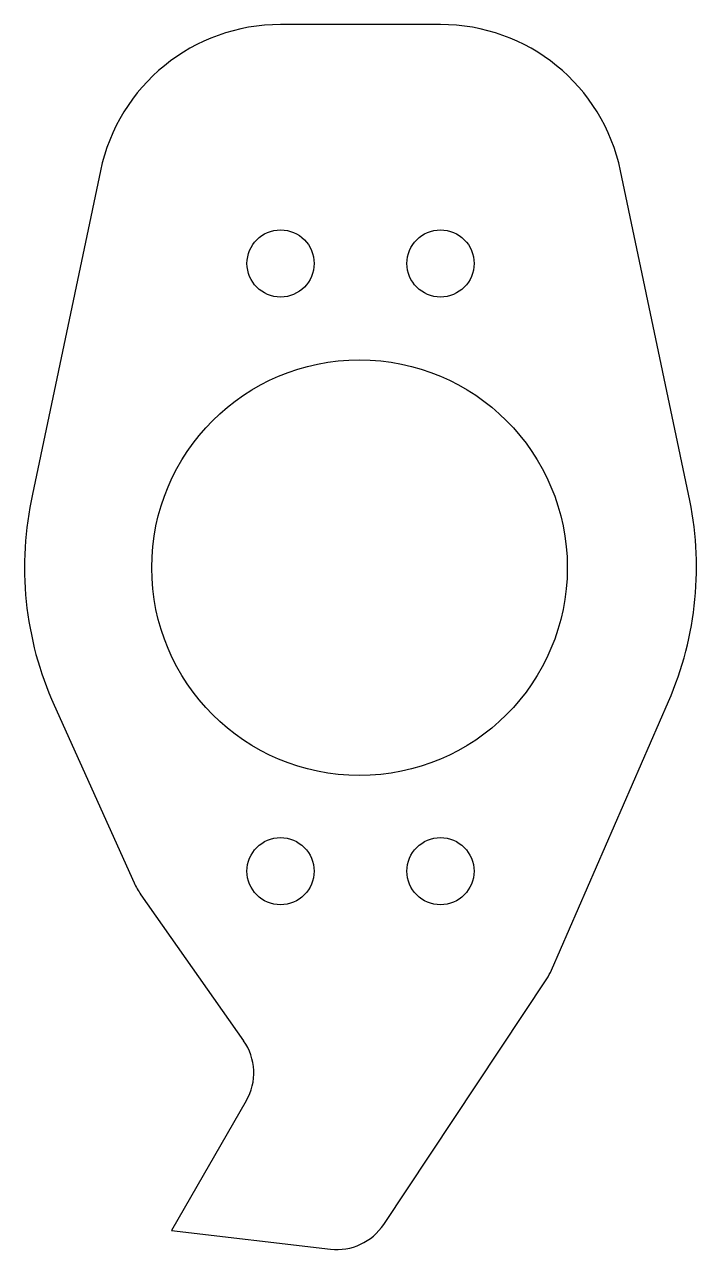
# Model space of a CAD drawing. Header units: millimetres. Extents: x -20.9 to 21.1, y -42.6 to 34.
import ezdxf

# ---------------------------------------------------------------- set-up
doc = ezdxf.new("R2010")
doc.units = ezdxf.units.MM
doc.linetypes.add('Continuous2', pattern=[0])
doc.layers.add('W85_2a_this one', color=1, linetype='Continuous')

msp = doc.modelspace()

# ---------------------------------------------------------------- linework, layer by layer
at = {"layer": 'W85_2a_this one', "color": 18, "linetype": 'Continuous2', "lineweight": -3, "true_color": 0x000000}
for p, q in [((5.061, 33.952), (-4.939, 33.952)), ((-16.202, 24.808), (-20.444, 4.603)), ((20.565, 4.603), (16.323, 24.808)), ((12, -25.157), (19.319, -8.365)), ((-19.092, -8.603), (-14.091, -19.699)), ((-13.668, -20.441), (-7.247, -29.565)), ((1.51, -41.05), (11.706, -25.696)), ((-7.079, -33.321), (-11.766, -41.438)), ((-11.766, -41.438), (-1.817, -42.594))]:
    msp.add_line(p, q, dxfattribs=at)
for centre, radius in [((-4.936, 19.016), 2.1), ((5.064, 19.016), 2.1), ((0, 0), 12.992), ((-4.939, -18.971), 2.1), ((5.06, -18.971), 2.1)]:
    msp.add_circle(centre, radius, dxfattribs=at)
for centre, radius, start, end in [((-4.939, 22.444), 11.508, 90.00019, 168.14425), ((5.061, 22.444), 11.508, 11.85575, 89.9998), ((0.061, 0.029), 21.008, 167.42601, 204.26037), ((0.061, 0.029), 21.008, 336.44934, 12.57399), ((-9.981, -17.847), 4.508, 204.2604, 215.13515), ((8.784, -23.755), 3.508, 326.4128, 336.44934), ((-10.103, -31.575), 3.492, 330, 35.13515), ((-1.412, -39.109), 3.508, 263.37625, 326.4128)]:
    msp.add_arc(centre, radius, start, end, dxfattribs=at)

doc.saveas('drawing.dxf')
